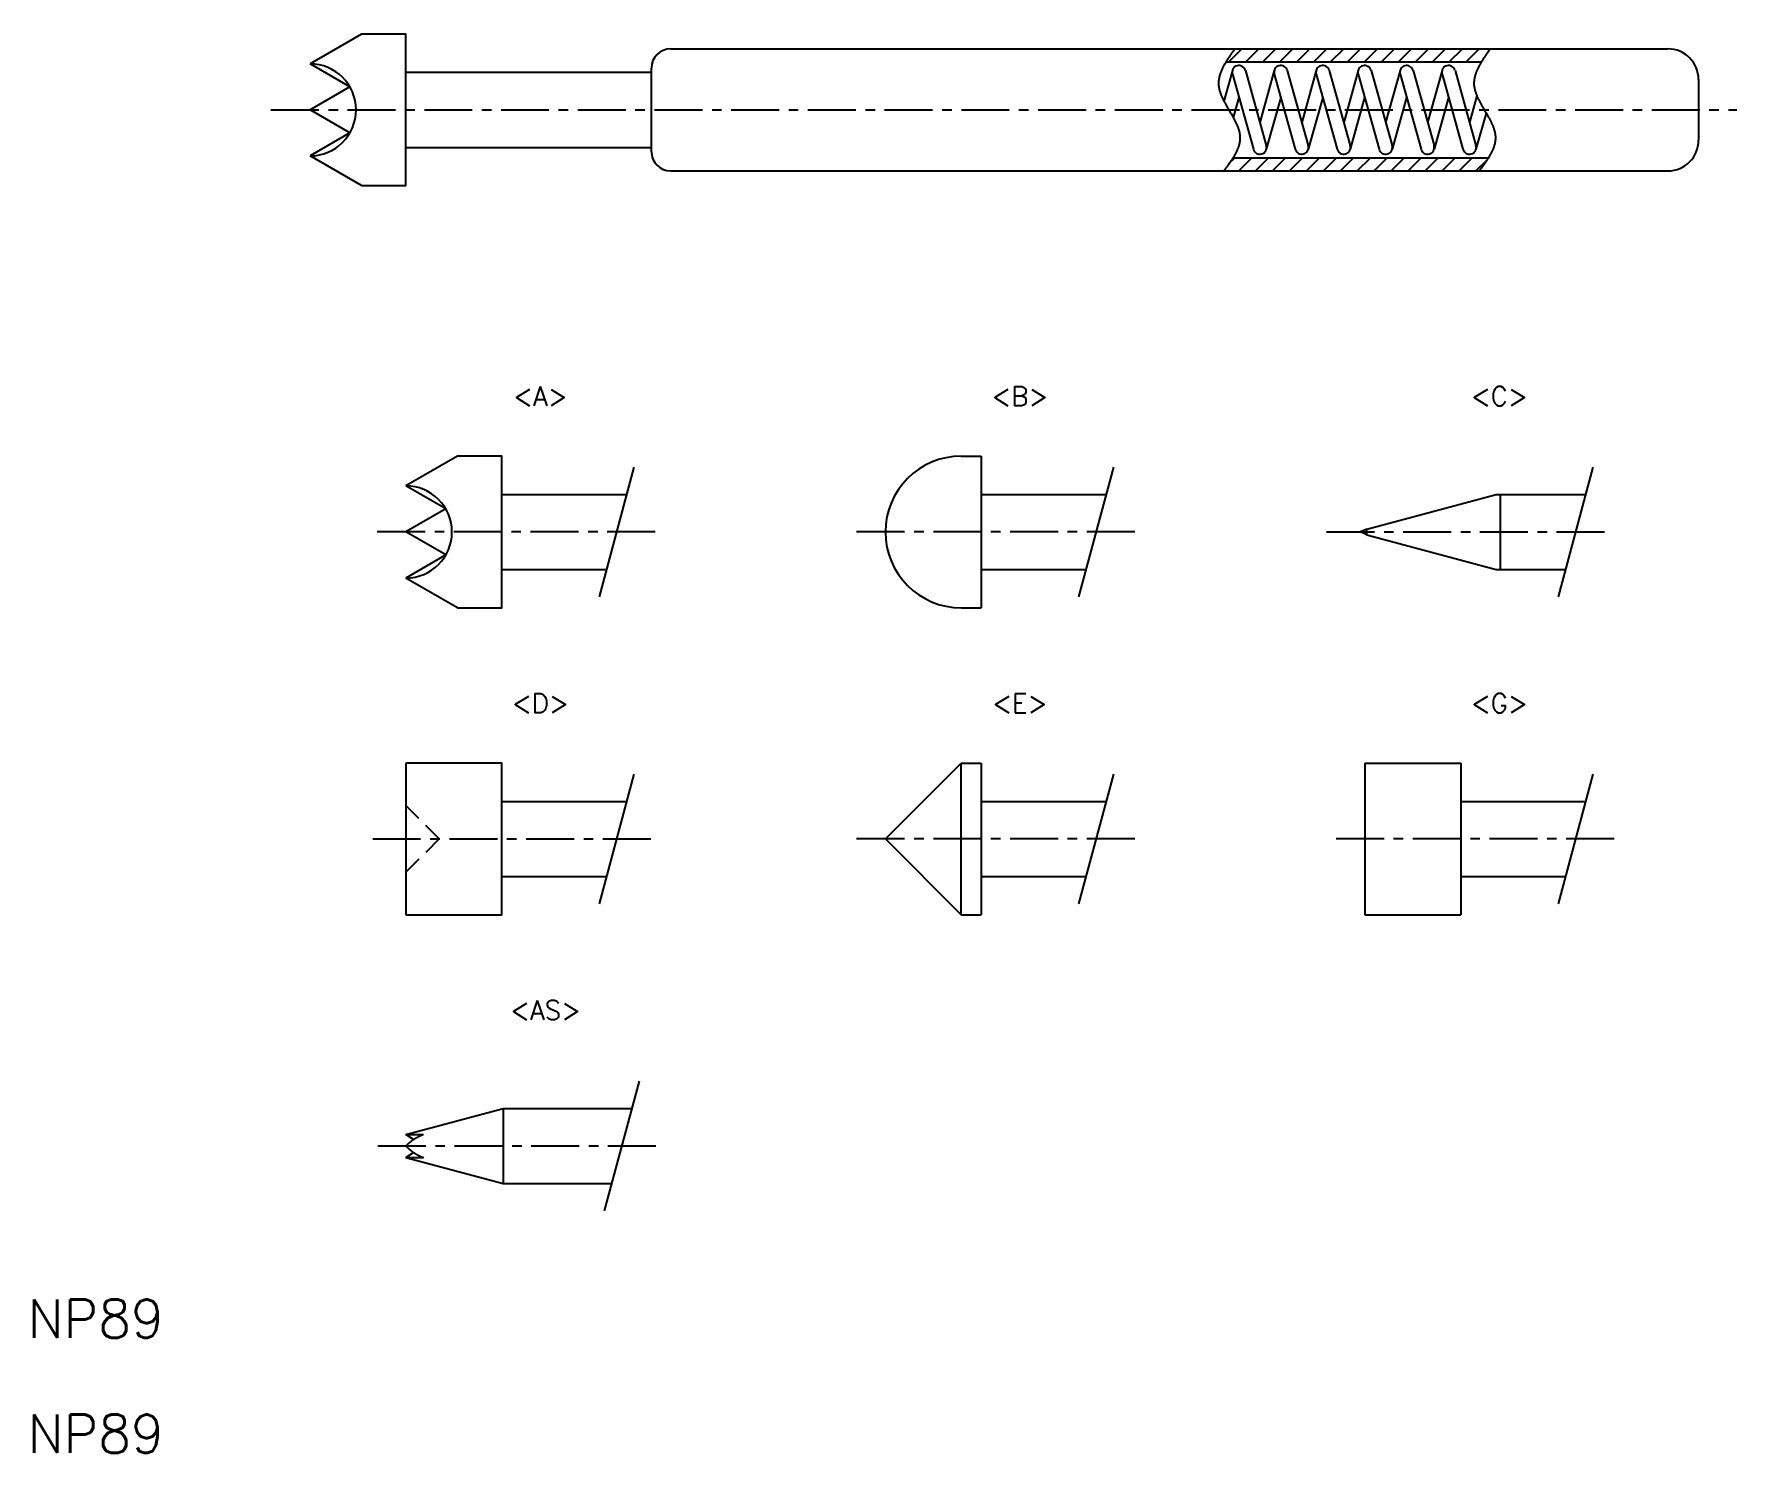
# Model space of a CAD drawing. Extents: x 5.3 to 49.7, y -3 to 34.
import ezdxf
from ezdxf.enums import TextEntityAlignment as Align

# ---------------------------------------------------------------- set-up
doc = ezdxf.new("R2010")
doc.units = 0
doc.linetypes.add('CENTER', pattern=[2, 1.25, -0.25, 0.25, -0.25])
doc.linetypes.add('DASHED', pattern=[0.75, 0.5, -0.25])
doc.layers.get('0').update_dxf_attribs({"linetype": 'CONTINUOUS'})
doc.layers.add('CENTER', color=1, linetype='CENTER')
doc.styles.get("Standard").update_dxf_attribs({"font": 'txt.shx', "width": 0.7, "bigfont": 'bigfont.shx'})

# ---------------------------------------------------------------- blocks, each defined once
blk = doc.blocks.new('*X2')
at = {"color": 0, "linetype": 'CONTINUOUS'}
for p, q in [((248.099, -3.75), (248.439, -3.41)), ((248.541, -3.75), (248.881, -3.41)), ((248.983, -3.75), (249.323, -3.41)), ((249.425, -3.75), (249.765, -3.41)), ((249.867, -3.75), (250.207, -3.41)), ((250.309, -3.75), (250.649, -3.41)), ((250.751, -3.75), (251.091, -3.41)), ((251.193, -3.75), (251.533, -3.41)), ((251.634, -3.75), (251.974, -3.41)), ((252.076, -3.75), (252.416, -3.41)), ((252.518, -3.75), (252.858, -3.41)), ((252.96, -3.75), (253.3, -3.41)), ((253.402, -3.75), (253.742, -3.41)), ((253.844, -3.75), (254.184, -3.41)), ((254.286, -3.75), (254.626, -3.41))]:
    blk.add_line(p, q, dxfattribs=at)
blk = doc.blocks.new('*X3')
at = {"color": 0, "linetype": 'CONTINUOUS'}
for p, q in [((248.092, -6.409), (248.251, -6.25)), ((248.353, -6.59), (248.693, -6.25)), ((248.794, -6.59), (249.134, -6.25)), ((249.236, -6.59), (249.576, -6.25)), ((249.678, -6.59), (250.018, -6.25)), ((250.12, -6.59), (250.46, -6.25)), ((250.562, -6.59), (250.902, -6.25)), ((251.004, -6.59), (251.344, -6.25)), ((251.446, -6.59), (251.786, -6.25)), ((251.888, -6.59), (252.228, -6.25)), ((252.33, -6.59), (252.67, -6.25)), ((252.772, -6.59), (253.112, -6.25)), ((253.214, -6.59), (253.554, -6.25)), ((253.656, -6.59), (253.996, -6.25)), ((254.098, -6.59), (254.438, -6.25)), ((254.54, -6.59), (254.823, -6.307))]:
    blk.add_line(p, q, dxfattribs=at)

msp = doc.modelspace()

# ---------------------------------------------------------------- linework, layer by layer
at = {"color": 7, "linetype": 'CONTINUOUS'}
for p, q in [((13.842, 33.975), (12.5, 33.2)), ((21.9, 33.59), (47.9, 33.59)), ((13.539, 32.6), (12.5, 33.2)), ((15, 32.98), (21.4, 32.98)), ((15, 31.02), (15, 32.98)), ((21.4, 30.91), (21.4, 33.09)), ((36.546, 33.027), (36.324, 32.23)), ((36.378, 33.25), (43.037, 33.25)), ((36.546, 32.933), (37.093, 30.973)), ((36.884, 33.027), (37.431, 31.067)), ((37.639, 33.027), (37.262, 31.674)), ((37.639, 32.933), (38.186, 30.973)), ((37.977, 33.027), (38.524, 31.067)), ((38.732, 33.027), (38.355, 31.674)), ((38.732, 32.933), (39.279, 30.973)), ((39.07, 33.027), (39.617, 31.067)), ((39.825, 33.027), (39.448, 31.674)), ((39.825, 32.933), (40.372, 30.973)), ((40.163, 33.027), (40.71, 31.067)), ((40.918, 33.027), (40.541, 31.674)), ((40.918, 32.933), (41.465, 30.973)), ((41.257, 33.027), (41.803, 31.067)), ((42.011, 33.027), (41.634, 31.674)), ((42.011, 32.933), (42.558, 30.973)), ((42.35, 33.027), (42.896, 31.067)), ((13.539, 32.6), (12.5, 32)), ((48.7, 32.79), (48.7, 31.21)), ((13.539, 31.4), (12.5, 32)), ((36.715, 32.326), (36.568, 31.799)), ((37.808, 32.326), (37.431, 30.973)), ((38.901, 32.326), (38.524, 30.973)), ((39.994, 32.326), (39.617, 30.973)), ((41.087, 32.326), (40.71, 30.973)), ((42.18, 32.326), (41.803, 30.973)), ((42.92, 32.364), (42.727, 31.674)), ((43.16, 31.918), (42.896, 30.973)), ((13.539, 31.4), (12.5, 30.8)), ((13.842, 30.025), (12.5, 30.8)), ((15, 31.02), (21.4, 31.02)), ((36.561, 30.75), (43.22, 30.75)), ((21.9, 30.41), (47.9, 30.41)), ((16.342, 22.975), (15, 22.2)), ((29.475, 22.975), (30, 22.975)), ((30, 22.975), (30, 19.025)), ((16.039, 21.6), (15, 22.2)), ((17.5, 21.98), (20.763, 21.98)), ((17.5, 20.02), (17.5, 21.98)), ((30, 21.98), (33.263, 21.98)), ((40.049, 21.075), (43.427, 21.98)), ((43.427, 21.98), (45.763, 21.98)), ((16.039, 21.6), (15, 21)), ((16.039, 20.4), (15, 21)), ((40.049, 21.075), (39.888, 21)), ((40.049, 20.925), (39.888, 21)), ((40.049, 20.925), (40.049, 21.075)), ((40.049, 20.925), (43.427, 20.02)), ((16.039, 20.4), (15, 19.8)), ((17.5, 20.02), (20.237, 20.02)), ((30, 20.02), (32.737, 20.02)), ((43.427, 20.02), (45.237, 20.02)), ((16.342, 19.025), (15, 19.8)), ((29.475, 19.025), (30, 19.025)), ((15, 14.975), (15, 11.025)), ((27.5, 13), (29.475, 14.975)), ((29.475, 14.975), (30, 14.975)), ((29.475, 11.025), (29.475, 14.975)), ((30, 14.975), (30, 11.025)), ((40, 14.975), (42.5, 14.975)), ((40, 14.975), (40, 11.025)), ((42.5, 14.975), (42.5, 11.025)), ((17.5, 13.98), (20.763, 13.98)), ((17.5, 12.02), (17.5, 13.98)), ((30, 13.98), (33.263, 13.98)), ((42.5, 13.98), (45.763, 13.98)), ((27.5, 13), (29.475, 11.025)), ((17.5, 12.02), (20.237, 12.02)), ((30, 12.02), (32.737, 12.02)), ((42.5, 12.02), (45.237, 12.02)), ((29.475, 11.025), (30, 11.025)), ((40, 11.025), (42.5, 11.025)), ((15, 5.3), (17.538, 5.98)), ((17.538, 5.98), (17.538, 4.02)), ((17.538, 5.98), (20.897, 5.98)), ((15, 5.3), (15.454, 5.298)), ((15.196, 5.171), (15, 5.3)), ((15, 5), (15.008, 5.008)), ((15, 5), (15.008, 4.992)), ((15.008, 5.008), (15.016, 5.016)), ((15.008, 4.992), (15.016, 4.984)), ((15.016, 5.016), (15.023, 5.024)), ((15.016, 4.984), (15.023, 4.976)), ((15.023, 5.024), (15.031, 5.031)), ((15.023, 4.976), (15.031, 4.969)), ((15.031, 5.031), (15.039, 5.039)), ((15.031, 4.969), (15.039, 4.961)), ((15.039, 5.039), (15.047, 5.046)), ((15.039, 4.961), (15.047, 4.954)), ((15.047, 5.046), (15.055, 5.054)), ((15.047, 4.954), (15.055, 4.946)), ((15.055, 5.054), (15.063, 5.061)), ((15.055, 4.946), (15.063, 4.939)), ((15.063, 5.061), (15.071, 5.068)), ((15.063, 4.939), (15.071, 4.932)), ((15.071, 5.068), (15.079, 5.075)), ((15.071, 4.932), (15.079, 4.925)), ((15.079, 5.075), (15.087, 5.082)), ((15.079, 4.925), (15.087, 4.918)), ((15.087, 5.082), (15.095, 5.089)), ((15.087, 4.918), (15.095, 4.911)), ((15.095, 5.089), (15.103, 5.096)), ((15.095, 4.911), (15.103, 4.904)), ((15.103, 5.096), (15.111, 5.102)), ((15.103, 4.904), (15.111, 4.898)), ((15.111, 5.102), (15.118, 5.109)), ((15.111, 4.898), (15.118, 4.891)), ((15.118, 5.109), (15.126, 5.115)), ((15.118, 4.891), (15.126, 4.885)), ((15.126, 5.115), (15.134, 5.122)), ((15.126, 4.885), (15.134, 4.878)), ((15.134, 5.122), (15.142, 5.128)), ((15.142, 5.128), (15.15, 5.134)), ((15.15, 5.134), (15.158, 5.14)), ((15.158, 5.14), (15.166, 5.146)), ((15.166, 5.146), (15.174, 5.152)), ((15.174, 5.152), (15.182, 5.157)), ((15.182, 5.157), (15.19, 5.163)), ((15.19, 5.163), (15.198, 5.169)), ((15.198, 5.169), (15.206, 5.174)), ((15.206, 5.174), (15.214, 5.179)), ((15.214, 5.179), (15.222, 5.185)), ((15.222, 5.185), (15.23, 5.19)), ((15.23, 5.19), (15.238, 5.195)), ((15.238, 5.195), (15.246, 5.2)), ((15.246, 5.2), (15.254, 5.205)), ((15.254, 5.205), (15.262, 5.209)), ((15.262, 5.209), (15.27, 5.214)), ((15.27, 5.214), (15.277, 5.218)), ((15.277, 5.218), (15.285, 5.223)), ((15.285, 5.223), (15.293, 5.227)), ((15.293, 5.227), (15.301, 5.232)), ((15.301, 5.232), (15.308, 5.236)), ((15.308, 5.236), (15.316, 5.24)), ((15.316, 5.24), (15.324, 5.244)), ((15.324, 5.244), (15.331, 5.248)), ((15.331, 5.248), (15.339, 5.251)), ((15.339, 5.251), (15.346, 5.255)), ((15.346, 5.255), (15.354, 5.258)), ((15.354, 5.258), (15.361, 5.262)), ((15.361, 5.262), (15.369, 5.265)), ((15.369, 5.265), (15.376, 5.269)), ((15.376, 5.269), (15.383, 5.272)), ((15.383, 5.272), (15.391, 5.275)), ((15.391, 5.275), (15.398, 5.278)), ((15.398, 5.278), (15.405, 5.281)), ((15.405, 5.281), (15.412, 5.283)), ((15.412, 5.283), (15.419, 5.286)), ((15.419, 5.286), (15.426, 5.289)), ((15.426, 5.289), (15.433, 5.291)), ((15.433, 5.291), (15.44, 5.294)), ((15.44, 5.294), (15.447, 5.296)), ((15.447, 5.296), (15.454, 5.298)), ((15, 4.7), (15.199, 4.831)), ((15, 4.7), (15.454, 4.702)), ((15, 4.7), (17.538, 4.02)), ((15.134, 4.878), (15.142, 4.872)), ((15.142, 4.872), (15.15, 4.866)), ((15.15, 4.866), (15.158, 4.86)), ((15.158, 4.86), (15.166, 4.854)), ((15.166, 4.854), (15.174, 4.848)), ((15.174, 4.848), (15.182, 4.843)), ((15.182, 4.843), (15.19, 4.837)), ((15.19, 4.837), (15.198, 4.831)), ((15.198, 4.831), (15.206, 4.826)), ((15.206, 4.826), (15.214, 4.821)), ((15.214, 4.821), (15.222, 4.815)), ((15.222, 4.815), (15.23, 4.81)), ((15.23, 4.81), (15.238, 4.805)), ((15.238, 4.805), (15.246, 4.8)), ((15.246, 4.8), (15.254, 4.795)), ((15.254, 4.795), (15.262, 4.791)), ((15.262, 4.791), (15.27, 4.786)), ((15.27, 4.786), (15.277, 4.782)), ((15.277, 4.782), (15.285, 4.777)), ((15.285, 4.777), (15.293, 4.773)), ((15.293, 4.773), (15.301, 4.768)), ((15.301, 4.768), (15.308, 4.764)), ((15.308, 4.764), (15.316, 4.76)), ((15.316, 4.76), (15.324, 4.756)), ((15.324, 4.756), (15.331, 4.752)), ((15.331, 4.752), (15.339, 4.749)), ((15.339, 4.749), (15.346, 4.745)), ((15.346, 4.745), (15.354, 4.742)), ((15.354, 4.742), (15.361, 4.738)), ((15.361, 4.738), (15.369, 4.735)), ((15.369, 4.735), (15.376, 4.731)), ((15.376, 4.731), (15.383, 4.728)), ((15.383, 4.728), (15.391, 4.725)), ((15.391, 4.725), (15.398, 4.722)), ((15.398, 4.722), (15.405, 4.719)), ((15.405, 4.719), (15.412, 4.717)), ((15.412, 4.717), (15.419, 4.714)), ((15.419, 4.714), (15.426, 4.711)), ((15.426, 4.711), (15.433, 4.709)), ((15.433, 4.709), (15.44, 4.706)), ((15.44, 4.706), (15.447, 4.704)), ((15.447, 4.704), (15.454, 4.702)), ((17.538, 4.02), (20.371, 4.02))]:
    msp.add_line(p, q, dxfattribs=at)
at = {"color": 3, "linetype": 'CONTINUOUS'}
for p, q in [((20.047, 19.31), (20.953, 22.69)), ((32.547, 19.31), (33.453, 22.69)), ((45.047, 19.31), (45.953, 22.69)), ((20.047, 11.31), (20.953, 14.69)), ((32.547, 11.31), (33.453, 14.69)), ((45.047, 11.31), (45.953, 14.69)), ((20.181, 3.31), (21.087, 6.69))]:
    msp.add_line(p, q, dxfattribs=at)
at = {"color": 3, "linetype": 'DASHED'}
for q in [(15, 13.869), (15, 12.131)]:
    msp.add_line((15.869, 13), q, dxfattribs=at)
at = {"color": 7, "linetype": 'CONTINUOUS'}
for points in [[(13.842, 30.025), (15, 30.025), (15, 33.975), (13.842, 33.975)], [(16.342, 19.025), (17.5, 19.025), (17.5, 22.975), (16.342, 22.975)], [(43.538, 20.02), (43.538, 21.98)], [(15, 11.025), (17.5, 11.025), (17.5, 14.975), (15, 14.975)]]:
    msp.add_lwpolyline(points, dxfattribs=at)
at = {"color": 7}
for points in [[(36.608, 33.59, 0), (36.597, 33.574, 0), (36.585, 33.557, 0), (36.573, 33.541, 0), (36.561, 33.524, 0), (36.55, 33.508, 0), (36.538, 33.491, 0), (36.526, 33.475, 0), (36.515, 33.458, 0), (36.503, 33.442, 0), (36.492, 33.425, 0), (36.481, 33.409, 0), (36.47, 33.392, 0), (36.458, 33.376, 0), (36.447, 33.359, 0), (36.436, 33.343, 0), (36.426, 33.326, 0), (36.415, 33.31, 0), (36.405, 33.293, 0), (36.394, 33.277, 0), (36.384, 33.26, 0), (36.374, 33.244, 0), (36.364, 33.227, 0), (36.354, 33.211, 0), (36.345, 33.194, 0), (36.335, 33.178, 0), (36.326, 33.161, 0), (36.317, 33.145, 0), (36.309, 33.128, 0), (36.3, 33.111, 0), (36.292, 33.095, 0), (36.284, 33.078, 0), (36.276, 33.062, 0), (36.268, 33.045, 0), (36.261, 33.029, 0), (36.254, 33.012, 0), (36.248, 32.995, 0), (36.241, 32.979, 0), (36.235, 32.962, 0), (36.229, 32.946, 0), (36.224, 32.929, 0), (36.219, 32.912, 0), (36.214, 32.896, 0), (36.209, 32.879, 0), (36.205, 32.862, 0), (36.201, 32.846, 0), (36.198, 32.829, 0), (36.195, 32.812, 0), (36.192, 32.796, 0), (36.19, 32.779, 0), (36.188, 32.762, 0), (36.186, 32.746, 0), (36.185, 32.729, 0), (36.184, 32.712, 0), (36.184, 32.695, 0), (36.184, 32.679, 0), (36.185, 32.662, 0), (36.186, 32.645, 0), (36.187, 32.628, 0), (36.189, 32.612, 0), (36.192, 32.595, 0), (36.194, 32.578, 0), (36.198, 32.561, 0), (36.201, 32.544, 0), (36.205, 32.527, 0), (36.209, 32.511, 0), (36.214, 32.494, 0), (36.219, 32.477, 0), (36.224, 32.46, 0), (36.23, 32.443, 0), (36.236, 32.426, 0), (36.242, 32.409, 0), (36.248, 32.392, 0), (36.255, 32.375, 0), (36.262, 32.359, 0), (36.27, 32.342, 0), (36.277, 32.325, 0), (36.285, 32.308, 0), (36.293, 32.291, 0), (36.301, 32.274, 0), (36.309, 32.257, 0), (36.318, 32.24, 0), (36.327, 32.223, 0), (36.336, 32.206, 0), (36.345, 32.189, 0), (36.354, 32.172, 0), (36.363, 32.155, 0), (36.372, 32.138, 0), (36.382, 32.121, 0), (36.392, 32.104, 0), (36.401, 32.087, 0), (36.411, 32.07, 0), (36.421, 32.053, 0), (36.431, 32.037, 0), (36.441, 32.02, 0), (36.451, 32.003, 0), (36.461, 31.986, 0), (36.471, 31.969, 0), (36.481, 31.952, 0), (36.49, 31.935, 0), (36.5, 31.918, 0), (36.51, 31.901, 0), (36.52, 31.884, 0), (36.53, 31.867, 0), (36.539, 31.85, 0), (36.549, 31.833, 0), (36.559, 31.816, 0), (36.568, 31.799, 0), (36.577, 31.782, 0), (36.586, 31.765, 0), (36.595, 31.749, 0), (36.604, 31.732, 0), (36.613, 31.715, 0), (36.621, 31.698, 0), (36.63, 31.681, 0), (36.638, 31.664, 0), (36.646, 31.647, 0), (36.653, 31.63, 0), (36.661, 31.613, 0), (36.668, 31.597, 0), (36.675, 31.58, 0), (36.682, 31.563, 0), (36.688, 31.546, 0), (36.694, 31.529, 0), (36.7, 31.512, 0), (36.706, 31.496, 0), (36.711, 31.479, 0), (36.716, 31.462, 0), (36.72, 31.445, 0), (36.724, 31.429, 0), (36.728, 31.412, 0), (36.731, 31.395, 0), (36.734, 31.378, 0), (36.737, 31.362, 0), (36.739, 31.345, 0), (36.741, 31.328, 0), (36.742, 31.312, 0), (36.743, 31.295, 0), (36.744, 31.278, 0), (36.744, 31.262, 0), (36.743, 31.245, 0), (36.742, 31.229, 0), (36.741, 31.212, 0), (36.739, 31.195, 0), (36.737, 31.179, 0), (36.735, 31.162, 0), (36.732, 31.146, 0), (36.728, 31.129, 0), (36.724, 31.113, 0), (36.72, 31.096, 0), (36.716, 31.08, 0), (36.711, 31.063, 0), (36.706, 31.047, 0), (36.7, 31.03, 0), (36.694, 31.014, 0), (36.688, 30.997, 0), (36.681, 30.981, 0), (36.674, 30.965, 0), (36.667, 30.948, 0), (36.66, 30.932, 0), (36.652, 30.915, 0), (36.644, 30.899, 0), (36.636, 30.883, 0), (36.627, 30.866, 0), (36.619, 30.85, 0), (36.61, 30.834, 0), (36.6, 30.817, 0), (36.591, 30.801, 0), (36.581, 30.785, 0), (36.571, 30.768, 0), (36.561, 30.752, 0), (36.551, 30.736, 0), (36.541, 30.719, 0), (36.53, 30.703, 0), (36.52, 30.687, 0), (36.509, 30.67, 0), (36.498, 30.654, 0), (36.487, 30.638, 0), (36.475, 30.621, 0), (36.464, 30.605, 0), (36.452, 30.589, 0), (36.441, 30.573, 0), (36.429, 30.556, 0), (36.417, 30.54, 0), (36.406, 30.524, 0), (36.394, 30.508, 0), (36.382, 30.491, 0), (36.37, 30.475, 0), (36.358, 30.459, 0), (36.346, 30.443, 0), (36.334, 30.426, 0), (36.322, 30.41, 0)], [(43.268, 33.59, 0), (43.256, 33.574, 0), (43.244, 33.557, 0), (43.233, 33.541, 0), (43.221, 33.524, 0), (43.209, 33.508, 0), (43.198, 33.491, 0), (43.186, 33.475, 0), (43.174, 33.458, 0), (43.163, 33.442, 0), (43.152, 33.425, 0), (43.14, 33.409, 0), (43.129, 33.392, 0), (43.118, 33.376, 0), (43.107, 33.359, 0), (43.096, 33.343, 0), (43.085, 33.326, 0), (43.074, 33.31, 0), (43.064, 33.293, 0), (43.054, 33.277, 0), (43.043, 33.26, 0), (43.033, 33.244, 0), (43.023, 33.227, 0), (43.014, 33.211, 0), (43.004, 33.194, 0), (42.995, 33.178, 0), (42.986, 33.161, 0), (42.977, 33.145, 0), (42.968, 33.128, 0), (42.959, 33.111, 0), (42.951, 33.095, 0), (42.943, 33.078, 0), (42.935, 33.062, 0), (42.928, 33.045, 0), (42.921, 33.029, 0), (42.914, 33.012, 0), (42.907, 32.995, 0), (42.901, 32.979, 0), (42.894, 32.962, 0), (42.889, 32.946, 0), (42.883, 32.929, 0), (42.878, 32.912, 0), (42.873, 32.896, 0), (42.869, 32.879, 0), (42.864, 32.862, 0), (42.861, 32.846, 0), (42.857, 32.829, 0), (42.854, 32.812, 0), (42.851, 32.796, 0), (42.849, 32.779, 0), (42.847, 32.762, 0), (42.846, 32.746, 0), (42.845, 32.729, 0), (42.844, 32.712, 0), (42.844, 32.695, 0), (42.844, 32.679, 0), (42.844, 32.662, 0), (42.845, 32.645, 0), (42.847, 32.628, 0), (42.849, 32.612, 0), (42.851, 32.595, 0), (42.854, 32.578, 0), (42.857, 32.561, 0), (42.861, 32.544, 0), (42.865, 32.527, 0), (42.869, 32.511, 0), (42.873, 32.494, 0), (42.878, 32.477, 0), (42.884, 32.46, 0), (42.889, 32.443, 0), (42.895, 32.426, 0), (42.901, 32.409, 0), (42.908, 32.392, 0), (42.915, 32.375, 0), (42.922, 32.359, 0), (42.929, 32.342, 0), (42.937, 32.325, 0), (42.944, 32.308, 0), (42.952, 32.291, 0), (42.96, 32.274, 0), (42.969, 32.257, 0), (42.977, 32.24, 0), (42.986, 32.223, 0), (42.995, 32.206, 0), (43.004, 32.189, 0), (43.013, 32.172, 0), (43.023, 32.155, 0), (43.032, 32.138, 0), (43.041, 32.121, 0), (43.051, 32.104, 0), (43.061, 32.087, 0), (43.071, 32.07, 0), (43.08, 32.053, 0), (43.09, 32.037, 0), (43.1, 32.02, 0), (43.11, 32.003, 0), (43.12, 31.986, 0), (43.13, 31.969, 0), (43.14, 31.952, 0), (43.15, 31.935, 0), (43.16, 31.918, 0), (43.17, 31.901, 0), (43.179, 31.884, 0), (43.189, 31.867, 0), (43.199, 31.85, 0), (43.209, 31.833, 0), (43.218, 31.816, 0), (43.227, 31.799, 0), (43.237, 31.782, 0), (43.246, 31.765, 0), (43.255, 31.749, 0), (43.264, 31.732, 0), (43.272, 31.715, 0), (43.281, 31.698, 0), (43.289, 31.681, 0), (43.297, 31.664, 0), (43.305, 31.647, 0), (43.313, 31.63, 0), (43.32, 31.613, 0), (43.327, 31.597, 0), (43.334, 31.58, 0), (43.341, 31.563, 0), (43.348, 31.546, 0), (43.354, 31.529, 0), (43.359, 31.512, 0), (43.365, 31.496, 0), (43.37, 31.479, 0), (43.375, 31.462, 0), (43.38, 31.445, 0), (43.384, 31.429, 0), (43.387, 31.412, 0), (43.391, 31.395, 0), (43.394, 31.378, 0), (43.397, 31.362, 0), (43.399, 31.345, 0), (43.401, 31.328, 0), (43.402, 31.312, 0), (43.403, 31.295, 0), (43.403, 31.278, 0), (43.403, 31.262, 0), (43.403, 31.245, 0), (43.402, 31.229, 0), (43.401, 31.212, 0), (43.399, 31.195, 0), (43.397, 31.179, 0), (43.394, 31.162, 0), (43.391, 31.146, 0), (43.388, 31.129, 0), (43.384, 31.113, 0), (43.38, 31.096, 0), (43.375, 31.08, 0), (43.37, 31.063, 0), (43.365, 31.047, 0), (43.359, 31.03, 0), (43.354, 31.014, 0), (43.347, 30.997, 0), (43.341, 30.981, 0), (43.334, 30.965, 0), (43.327, 30.948, 0), (43.319, 30.932, 0), (43.312, 30.915, 0), (43.304, 30.899, 0), (43.295, 30.883, 0), (43.287, 30.866, 0), (43.278, 30.85, 0), (43.269, 30.834, 0), (43.26, 30.817, 0), (43.25, 30.801, 0), (43.241, 30.785, 0), (43.231, 30.768, 0), (43.221, 30.752, 0), (43.211, 30.736, 0), (43.2, 30.719, 0), (43.19, 30.703, 0), (43.179, 30.687, 0), (43.168, 30.67, 0), (43.157, 30.654, 0), (43.146, 30.638, 0), (43.135, 30.621, 0), (43.123, 30.605, 0), (43.112, 30.589, 0), (43.1, 30.573, 0), (43.089, 30.556, 0), (43.077, 30.54, 0), (43.065, 30.524, 0), (43.053, 30.508, 0), (43.041, 30.491, 0), (43.029, 30.475, 0), (43.017, 30.459, 0), (43.005, 30.443, 0), (42.993, 30.426, 0), (42.981, 30.41, 0)]]:
    msp.add_polyline3d(points, dxfattribs=at)
at = {"color": 7, "linetype": 'CONTINUOUS'}
for centre, radius, start, end in [((21.9, 33.09), 0.5, 90, 180), ((47.9, 32.79), 0.8, 0, 90), ((12.5, 32), 1.2, 270, 90), ((36.715, 32.98), 0.176, 15.581, 195.581), ((37.808, 32.98), 0.176, 15.581, 195.581), ((38.901, 32.98), 0.176, 15.581, 195.581), ((39.994, 32.98), 0.176, 15.581, 195.581), ((41.087, 32.98), 0.176, 15.581, 195.581), ((42.18, 32.98), 0.176, 15.581, 195.581), ((47.9, 31.21), 0.8, 270, 0), ((21.9, 30.91), 0.5, 180, 270), ((37.262, 31.02), 0.176, 195.581, 15.581), ((38.355, 31.02), 0.176, 195.581, 15.581), ((39.448, 31.02), 0.176, 195.581, 15.581), ((40.541, 31.02), 0.176, 195.581, 15.581), ((41.634, 31.02), 0.176, 195.581, 15.581), ((42.727, 31.02), 0.176, 195.581, 15.581), ((29.475, 21), 1.975, 90, 270), ((15, 21), 1.2, 270, 90)]:
    msp.add_arc(centre, radius, start, end, dxfattribs=at)
at = {"layer": 'CENTER', "color": 1, "linetype": 'CENTER'}
for p, q in [((11.48, 32), (49.7, 32)), ((21.5, 21), (14, 21)), ((34, 21), (26.5, 21)), ((39, 21), (46.5, 21)), ((14.134, 13), (21.5, 13)), ((34, 13), (26.5, 13)), ((46.5, 13), (39, 13)), ((14.268, 5), (21.634, 5))]:
    msp.add_line(p, q, dxfattribs=at)

# ---------------------------------------------------------------- block references
at = {"color": 3, "linetype": 'CONTINUOUS'}
for name in ['*X2', '*X3']:
    msp.add_blockref(name, (-211.643, 37), dxfattribs=at)

# ---------------------------------------------------------------- texts
at = {"color": 7, "linetype": 'CONTINUOUS'}
for s, p in [('<A>', (18.504, 24.537)), ('<B>', (31.004, 24.537)), ('<C>', (43.504, 24.537)), ('<D>', (18.504, 16.537)), ('<E>', (31.004, 16.537)), ('<G>', (43.504, 16.537)), ('<AS>', (18.638, 8.537))]:
    msp.add_text(s, height=0.5, dxfattribs=at).set_placement(p, align=Align.MIDDLE)
for p in [(5.134, 0), (5.134, -3)]:
    msp.add_text('NP89', height=1, dxfattribs=at).set_placement(p)

doc.saveas('drawing.dxf')
